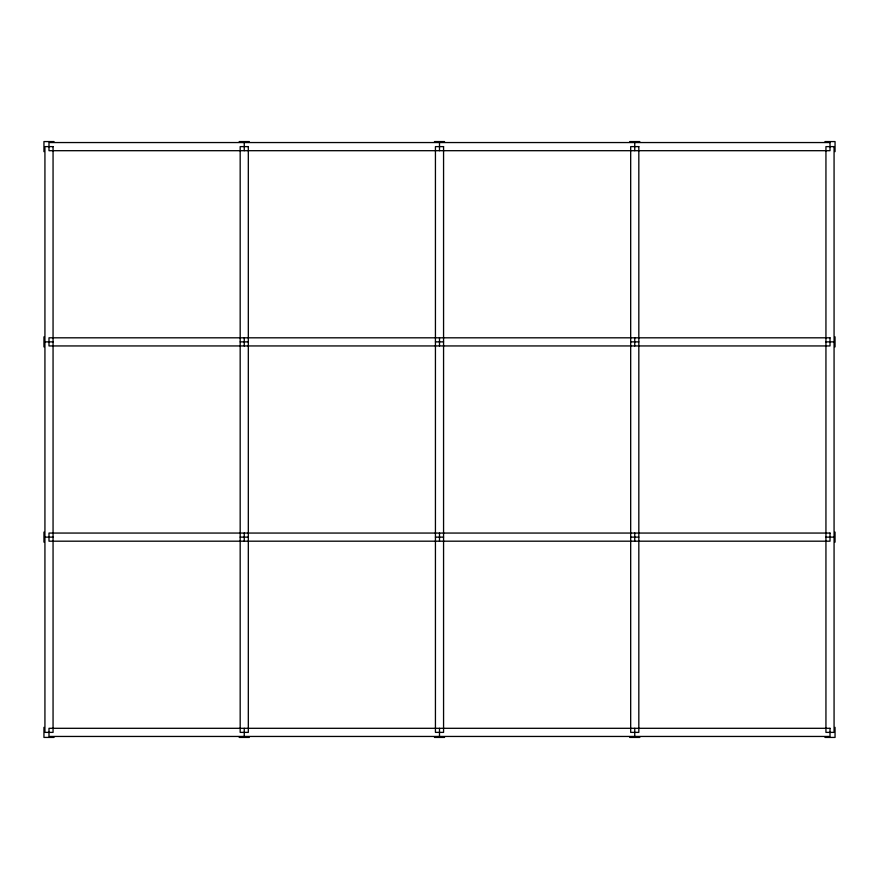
<?xml version="1.0" encoding="UTF-8"?>
<svg xmlns="http://www.w3.org/2000/svg" width="879" height="879" viewBox="0 0 879 879"><rect width="100%" height="100%" fill="white"/><g stroke="black" fill="none" stroke-linecap="round" stroke-linejoin="round"><path stroke-width="1.32" d="M54.037 141.574L43.95 141.574L43.95 151.66M239.198 141.574L249.295 141.574M434.457 141.574L444.543 141.574M629.705 141.574L639.802 141.574M824.963 141.574L835.05 141.574L835.05 151.66M44.928 341.876L53.059 341.876M240.176 341.876L248.317 341.876M435.435 341.876L443.565 341.876M630.682 341.876L638.824 341.876M825.941 341.876L834.072 341.876M44.928 537.124L53.059 537.124M240.176 537.124L248.317 537.124M435.435 537.124L443.565 537.124M630.682 537.124L638.824 537.124M825.941 537.124L834.072 537.124M54.037 737.426L43.95 737.426L43.95 727.34M239.198 737.426L249.295 737.426M434.457 737.426L444.543 737.426M629.705 737.426L639.802 737.426M824.963 737.426L835.05 737.426L835.05 727.34M835.05 336.833L835.05 346.919M835.05 532.081L835.05 542.167M634.748 142.552L634.748 150.694M634.748 337.811L634.748 345.941M634.748 533.059L634.748 541.189M634.748 728.306L634.748 736.448M439.5 142.552L439.5 150.694M439.5 337.811L439.5 345.941M439.5 533.059L439.5 541.189M439.5 728.306L439.5 736.448M244.252 142.552L244.252 150.694M244.252 337.811L244.252 345.941M244.252 533.059L244.252 541.189M244.252 728.306L244.252 736.448M43.95 336.833L43.95 346.919M43.95 532.081L43.95 542.167M830.007 142.552L48.993 142.552L48.993 150.694L830.007 150.694L830.007 142.552M53.059 146.617L44.928 146.617L44.928 732.383L53.059 732.383L53.059 146.617M248.317 146.617L240.176 146.617L240.176 732.383L248.317 732.383L248.317 146.617M443.565 146.617L435.435 146.617L435.435 732.383L443.565 732.383L443.565 146.617M638.824 146.617L630.682 146.617L630.682 732.383L638.824 732.383L638.824 146.617M834.072 146.617L825.941 146.617L825.941 732.383L834.072 732.383L834.072 146.617M830.007 337.811L48.993 337.811L48.993 345.941L830.007 345.941L830.007 337.811M830.007 533.059L48.993 533.059L48.993 541.189L830.007 541.189L830.007 533.059M830.007 728.306L48.993 728.306L48.993 736.448L830.007 736.448L830.007 728.306"/></g></svg>
